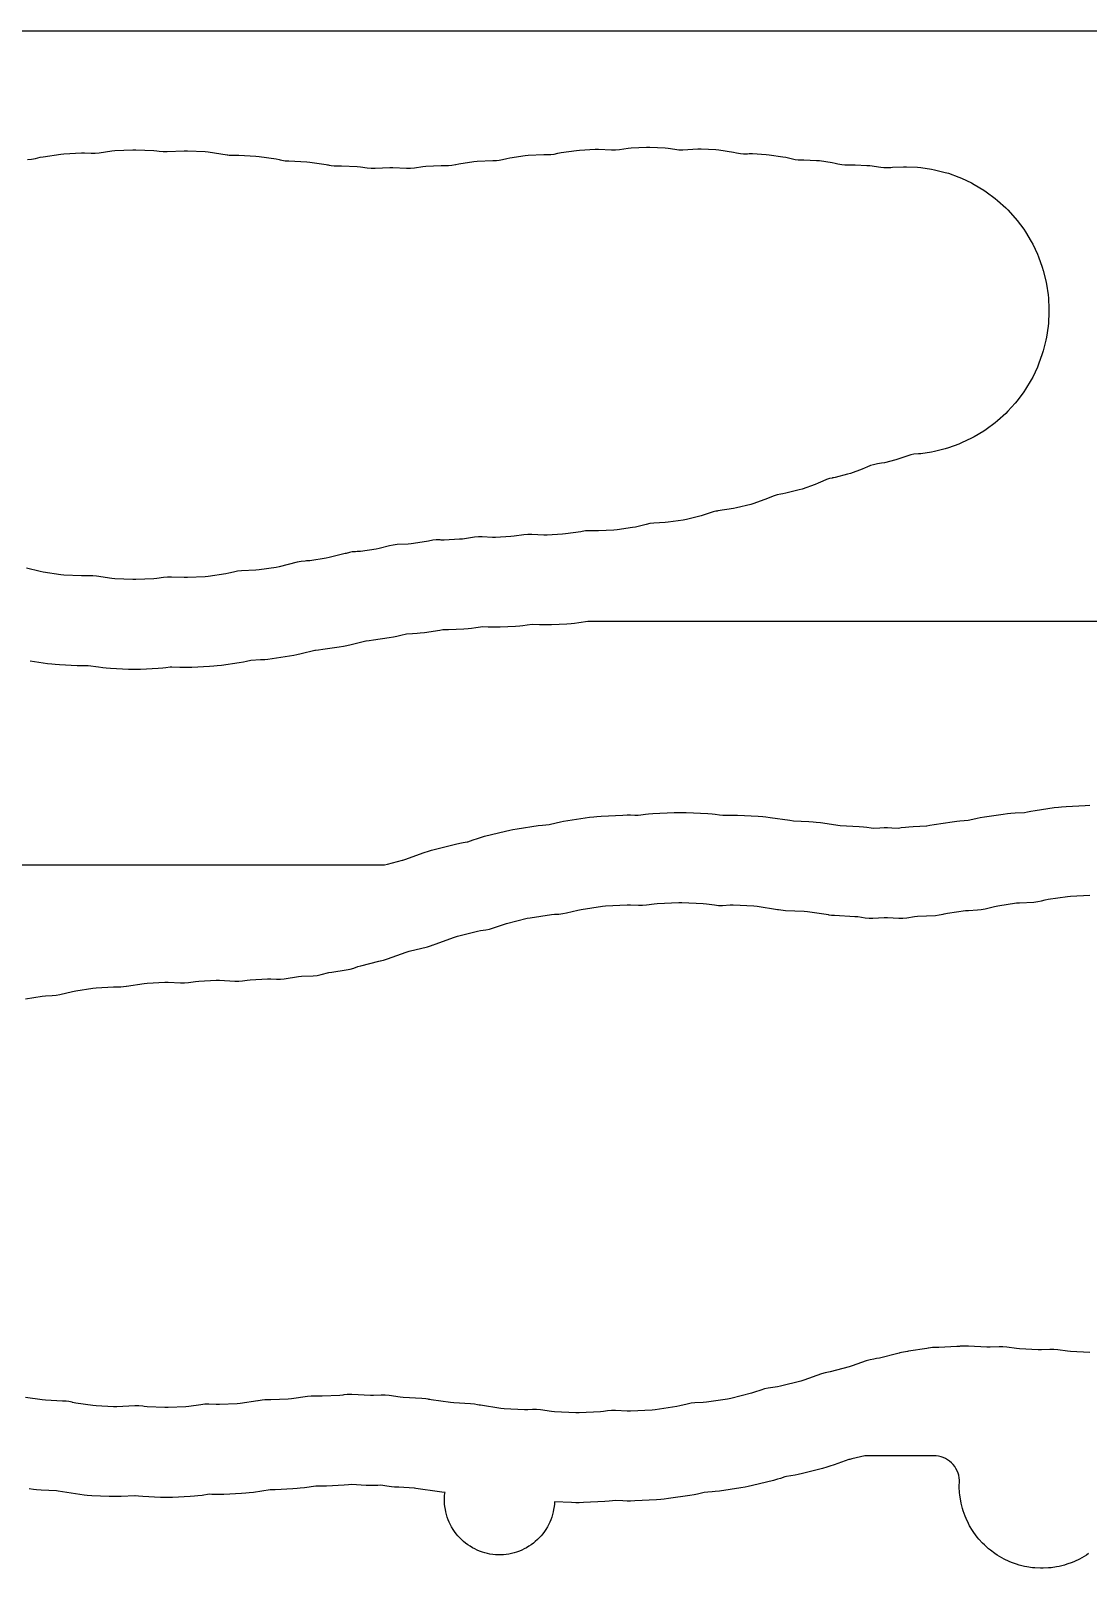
# Model space of a CAD drawing. Extents: x 425531 to 428300, y 1577248 to 1578701.
# Drawn here: x 427529.3 to 427693.9, y 1577247.7 to 1577487.1 of the extents above; entities that cross this region are included whole.
import ezdxf

# ---------------------------------------------------------------- set-up
doc = ezdxf.new("R2010")
doc.units = 21
doc.layers.add('L-GOLF-FWY', color=7, linetype='Continuous', true_color=0x6a9e35)
doc.layers.add('L-GOLF-ROUGH', color=7, linetype='Continuous', true_color=0x4f7d2c)

msp = doc.modelspace()

# ---------------------------------------------------------------- linework, layer by layer
at = {"layer": 'L-GOLF-FWY'}
for points, elevation in [([(427528.78, 1577467.03), (427529.39, 1577467.09), (427529.99, 1577467.21), (427530.73, 1577467.4), (427531.21, 1577467.49), (427533.93, 1577467.9), (427534.42, 1577467.94), (427537.15, 1577468.08), (427537.65, 1577468.08), (427538.67, 1577468.03), (427539.28, 1577468.03), (427539.89, 1577468.09), (427541.88, 1577468.38), (427542.36, 1577468.43), (427545.15, 1577468.57), (427545.65, 1577468.57), (427548.44, 1577468.43), (427548.92, 1577468.38), (427549.26, 1577468.33), (427549.87, 1577468.27), (427550.48, 1577468.27), (427553.15, 1577468.4), (427553.65, 1577468.4), (427556.41, 1577468.27), (427556.9, 1577468.22), (427559.86, 1577467.78), (427559.93, 1577467.77), (427560.17, 1577467.73), (427560.58, 1577467.7), (427561.09, 1577467.71), (427561.15, 1577467.71), (427561.65, 1577467.71), (427564.33, 1577467.58), (427564.82, 1577467.53), (427567.48, 1577467.14), (427567.96, 1577467.04), (427568.12, 1577467), (427568.88, 1577466.86), (427569.44, 1577466.83), (427572.23, 1577466.68), (427572.7, 1577466.63), (427575.25, 1577466.26), (427575.49, 1577466.21), (427575.55, 1577466.2), (427575.73, 1577466.17), (427576.04, 1577466.11), (427576.52, 1577466.07), (427577.14, 1577466.07), (427577.15, 1577466.07), (427577.65, 1577466.07), (427580.11, 1577465.95), (427580.59, 1577465.9), (427581.65, 1577465.74), (427582.26, 1577465.68), (427582.87, 1577465.68), (427585.15, 1577465.79), (427585.65, 1577465.79), (427587.79, 1577465.69), (427588.41, 1577465.69), (427589.02, 1577465.75), (427590.3, 1577465.94), (427590.79, 1577465.99), (427593.15, 1577466.1), (427593.65, 1577466.1), (427593.71, 1577466.1), (427594.32, 1577466.1), (427594.81, 1577466.15), (427595.41, 1577466.27), (427595.44, 1577466.27), (427595.92, 1577466.37), (427598.28, 1577466.72), (427598.77, 1577466.77), (427601.19, 1577466.89), (427601.23, 1577466.89), (427601.8, 1577466.91), (427602.21, 1577466.96), (427602.71, 1577467.06), (427603.38, 1577467.23), (427603.86, 1577467.33), (427606.25, 1577467.68), (427606.74, 1577467.73), (427609.15, 1577467.85), (427609.52, 1577467.85), (427609.52, 1577467.85), (427610.26, 1577467.85), (427610.74, 1577467.9), (427611.35, 1577468.02), (427611.36, 1577468.02), (427611.84, 1577468.12), (427614.24, 1577468.47), (427614.73, 1577468.52), (427617.15, 1577468.64), (427617.65, 1577468.64), (427619.7, 1577468.54), (427620.31, 1577468.54), (427620.92, 1577468.6), (427622.29, 1577468.8), (427622.77, 1577468.85), (427625.15, 1577468.96), (427625.65, 1577468.96), (427628.03, 1577468.85), (427628.52, 1577468.8), (427629.55, 1577468.64), (427630.16, 1577468.58), (427630.78, 1577468.58), (427633.15, 1577468.7), (427633.65, 1577468.7), (427635.93, 1577468.59), (427636.41, 1577468.54), (427638.67, 1577468.21), (427639.15, 1577468.11), (427639.16, 1577468.11), (427639.76, 1577467.99), (427640.25, 1577467.94), (427640.86, 1577467.94), (427641.15, 1577467.96), (427641.65, 1577467.96), (427643.78, 1577467.85), (427644.26, 1577467.8), (427646.37, 1577467.49), (427646.85, 1577467.39), (427647.67, 1577467.19), (427648.27, 1577467.07), (427648.76, 1577467.02), (427649.15, 1577467.02), (427649.25, 1577467.02), (427649.49, 1577467.02), (427649.65, 1577467.01), (427651.61, 1577466.92), (427652.09, 1577466.87), (427654.04, 1577466.58), (427654.52, 1577466.48), (427654.95, 1577466.38), (427655.55, 1577466.26), (427656.03, 1577466.21), (427656.65, 1577466.21), (427657.15, 1577466.23), (427657.65, 1577466.23), (427659.45, 1577466.14), (427659.94, 1577466.1), (427661.61, 1577465.85), (427662.12, 1577465.79), (427662.54, 1577465.78), (427663.05, 1577465.82), (427663.2, 1577465.83), (427663.46, 1577465.85), (427665.15, 1577465.93), (427665.65, 1577465.93), (427667.35, 1577465.85), (427667.84, 1577465.8), (427669.53, 1577465.55), (427670.01, 1577465.45), (427671.67, 1577465.04), (427672.14, 1577464.9), (427673.75, 1577464.32), (427674.2, 1577464.13), (427675.75, 1577463.4), (427676.18, 1577463.17), (427677.65, 1577462.29), (427678.05, 1577462.02), (427679.43, 1577461), (427679.81, 1577460.69), (427681.07, 1577459.54), (427681.42, 1577459.2), (427682.57, 1577457.93), (427682.88, 1577457.55), (427683.9, 1577456.18), (427684.17, 1577455.77), (427685.05, 1577454.3), (427685.28, 1577453.87), (427686.01, 1577452.32), (427686.2, 1577451.87), (427686.77, 1577450.26), (427686.92, 1577449.79), (427687.33, 1577448.13), (427687.43, 1577447.65), (427687.68, 1577445.96), (427687.73, 1577445.47), (427687.81, 1577443.77), (427687.81, 1577443.28), (427687.73, 1577441.57), (427687.68, 1577441.08), (427687.43, 1577439.39), (427687.33, 1577438.91), (427686.92, 1577437.25), (427686.77, 1577436.78), (427686.2, 1577435.17), (427686.01, 1577434.72), (427685.28, 1577433.17), (427685.05, 1577432.74), (427684.17, 1577431.28), (427683.9, 1577430.87), (427682.88, 1577429.49), (427682.57, 1577429.12), (427681.42, 1577427.85), (427681.07, 1577427.5), (427679.81, 1577426.35), (427679.43, 1577426.04), (427678.05, 1577425.02), (427677.65, 1577424.75), (427676.18, 1577423.87), (427675.75, 1577423.64), (427674.2, 1577422.91), (427673.75, 1577422.72), (427672.14, 1577422.15), (427671.67, 1577422.01), (427670.01, 1577421.59), (427669.53, 1577421.49), (427667.84, 1577421.24), (427667.49, 1577421.21), (427667.49, 1577421.21), (427666.76, 1577421.14), (427666.28, 1577421.04), (427665.69, 1577420.86), (427664.44, 1577420.41), (427663.97, 1577420.27), (427662.22, 1577419.83), (427661.73, 1577419.74), (427661.1, 1577419.64), (427660.5, 1577419.52), (427660.03, 1577419.38), (427659.47, 1577419.15), (427659.19, 1577419.02), (427658.74, 1577418.83), (427656.89, 1577418.17), (427656.42, 1577418.03), (427654.52, 1577417.55), (427654.28, 1577417.49), (427654.1, 1577417.46), (427654.04, 1577417.44), (427653.62, 1577417.36), (427653.15, 1577417.22), (427652.58, 1577416.98), (427651.85, 1577416.64), (427651.4, 1577416.45), (427649.39, 1577415.73), (427648.92, 1577415.59), (427646.85, 1577415.07), (427646.37, 1577414.98), (427646.07, 1577414.93), (427645.47, 1577414.81), (427645, 1577414.67), (427644.32, 1577414.39), (427644.32, 1577414.39), (427643.99, 1577414.25), (427641.84, 1577413.48), (427641.37, 1577413.34), (427639.15, 1577412.78), (427638.67, 1577412.69), (427636.23, 1577412.33), (427636.13, 1577412.31), (427635.92, 1577412.28), (427635.52, 1577412.19), (427635.04, 1577412.04), (427634.14, 1577411.71), (427633.67, 1577411.57), (427631.35, 1577410.99), (427630.87, 1577410.9), (427628.51, 1577410.55), (427628.03, 1577410.5), (427626.29, 1577410.41), (427625.68, 1577410.35), (427625.08, 1577410.23), (427623.44, 1577409.82), (427622.96, 1577409.73), (427620.56, 1577409.37), (427620.07, 1577409.32), (427617.65, 1577409.2), (427617.15, 1577409.2), (427616.58, 1577409.23), (427616.07, 1577409.24), (427615.66, 1577409.21), (427615.11, 1577409.12), (427614.94, 1577409.09), (427612.55, 1577408.74), (427612.06, 1577408.69), (427609.65, 1577408.57), (427609.15, 1577408.57), (427607.27, 1577408.66), (427606.66, 1577408.66), (427606.05, 1577408.6), (427604.52, 1577408.38), (427604.03, 1577408.33), (427601.65, 1577408.21), (427601.15, 1577408.21), (427599.57, 1577408.29), (427598.96, 1577408.29), (427598.35, 1577408.23), (427596.5, 1577407.95), (427596.01, 1577407.91), (427593.65, 1577407.79), (427593.15, 1577407.79), (427592.99, 1577407.8), (427592.38, 1577407.8), (427591.89, 1577407.75), (427591.17, 1577407.61), (427591.17, 1577407.61), (427590.89, 1577407.55), (427588.52, 1577407.2), (427588.04, 1577407.16), (427586.33, 1577407.07), (427585.72, 1577407.01), (427585.12, 1577406.89), (427583.51, 1577406.49), (427583.03, 1577406.39), (427580.59, 1577406.03), (427580.11, 1577405.99), (427579.83, 1577405.97), (427579.32, 1577405.93), (427578.92, 1577405.86), (427578.38, 1577405.71), (427578.22, 1577405.67), (427575.73, 1577405.05), (427575.25, 1577404.95), (427572.7, 1577404.57), (427572.21, 1577404.53), (427571.97, 1577404.51), (427571.35, 1577404.45), (427570.75, 1577404.33), (427567.96, 1577403.63), (427567.47, 1577403.53), (427564.82, 1577403.14), (427564.33, 1577403.09), (427562.06, 1577402.98), (427561.45, 1577402.92), (427560.85, 1577402.8), (427560.12, 1577402.62), (427559.64, 1577402.52), (427556.9, 1577402.12), (427556.41, 1577402.07), (427553.65, 1577401.93), (427553.15, 1577401.93), (427551.16, 1577402.03), (427550.54, 1577402.03), (427549.93, 1577401.97), (427548.92, 1577401.82), (427548.44, 1577401.77), (427545.65, 1577401.63), (427545.15, 1577401.63), (427542.36, 1577401.77), (427541.88, 1577401.82), (427539.52, 1577402.17), (427538.91, 1577402.23), (427538.3, 1577402.23), (427537.65, 1577402.2), (427537.15, 1577402.2), (427534.42, 1577402.33), (427533.93, 1577402.38), (427531.21, 1577402.78), (427530.73, 1577402.88), (427528.61, 1577403.41)], 74.32), ([(427528.47, 1577336.36), (427531.06, 1577336.74), (427531.55, 1577336.79), (427532.6, 1577336.84), (427533.21, 1577336.9), (427533.81, 1577337.02), (427535.78, 1577337.51), (427536.26, 1577337.61), (427538.95, 1577338.01), (427539.44, 1577338.05), (427542.15, 1577338.19), (427542.35, 1577338.19), (427543.29, 1577338.2), (427544.11, 1577338.32), (427544.18, 1577338.33), (427546.91, 1577338.73), (427547.4, 1577338.78), (427550.15, 1577338.92), (427550.65, 1577338.92), (427552.58, 1577338.82), (427553.19, 1577338.82), (427553.8, 1577338.88), (427554.92, 1577339.05), (427555.41, 1577339.09), (427558.15, 1577339.23), (427558.65, 1577339.23), (427561.03, 1577339.11), (427561.64, 1577339.11), (427562.24, 1577339.17), (427562.95, 1577339.27), (427563.43, 1577339.32), (427566.15, 1577339.45), (427566.65, 1577339.45), (427567.52, 1577339.41), (427568.13, 1577339.41), (427568.74, 1577339.47), (427570.94, 1577339.8), (427571.43, 1577339.85), (427573.25, 1577339.94), (427573.86, 1577340), (427574.46, 1577340.12), (427575.67, 1577340.42), (427576.15, 1577340.51), (427578.39, 1577340.85), (427578.99, 1577340.97), (427579.58, 1577341.14), (427580.18, 1577341.36), (427580.65, 1577341.5), (427583.45, 1577342.2), (427583.69, 1577342.26), (427583.72, 1577342.26), (427583.93, 1577342.31), (427584.2, 1577342.37), (427584.79, 1577342.55), (427587.72, 1577343.6), (427588.19, 1577343.74), (427591.06, 1577344.46), (427591.51, 1577344.59), (427591.94, 1577344.75), (427592, 1577344.77), (427592.22, 1577344.86), (427595.24, 1577345.94), (427595.71, 1577346.08), (427598.82, 1577346.86), (427599.3, 1577346.96), (427600.12, 1577347.08), (427600.72, 1577347.2), (427601.31, 1577347.38), (427602.87, 1577347.93), (427603.34, 1577348.08), (427606.57, 1577348.88), (427607.05, 1577348.98), (427610.34, 1577349.47), (427610.83, 1577349.52), (427611.48, 1577349.55), (427612.09, 1577349.61), (427612.69, 1577349.73), (427614.47, 1577350.17), (427614.95, 1577350.27), (427618.29, 1577350.77), (427618.78, 1577350.81), (427622.15, 1577350.98), (427622.65, 1577350.98), (427623.91, 1577350.92), (427624.52, 1577350.92), (427625.13, 1577350.98), (427626.33, 1577351.15), (427626.82, 1577351.2), (427630.15, 1577351.37), (427630.65, 1577351.37), (427633.98, 1577351.2), (427634.47, 1577351.15), (427635.75, 1577350.96), (427636.36, 1577350.9), (427636.97, 1577350.9), (427638.15, 1577350.96), (427638.65, 1577350.96), (427641.87, 1577350.8), (427642.36, 1577350.76), (427645.55, 1577350.28), (427645.68, 1577350.26), (427646.81, 1577350.12), (427649.71, 1577349.98), (427650.2, 1577349.93), (427653.47, 1577349.45), (427653.48, 1577349.44), (427653.95, 1577349.37), (427654.4, 1577349.35), (427657.57, 1577349.19), (427658.06, 1577349.15), (427659.18, 1577348.98), (427659.79, 1577348.92), (427660.4, 1577348.92), (427662.15, 1577349.01), (427662.65, 1577349.01), (427664.45, 1577348.92), (427665.06, 1577348.92), (427665.67, 1577348.98), (427666.86, 1577349.15), (427667.35, 1577349.2), (427670.12, 1577349.34), (427670.73, 1577349.4), (427671.33, 1577349.52), (427671.51, 1577349.56), (427671.99, 1577349.66), (427674.81, 1577350.08), (427675.3, 1577350.12), (427676.66, 1577350.19), (427677.27, 1577350.25), (427677.88, 1577350.37), (427679.35, 1577350.74), (427679.83, 1577350.84), (427682.74, 1577351.27), (427683.22, 1577351.31), (427685.44, 1577351.42), (427686.05, 1577351.48), (427686.65, 1577351.6), (427687.21, 1577351.74), (427687.7, 1577351.84), (427690.67, 1577352.28), (427691.15, 1577352.33), (427694.15, 1577352.48)], 68.98), ([(427694.15, 1577281.28), (427691.15, 1577281.42), (427690.67, 1577281.47), (427689.18, 1577281.69), (427688.57, 1577281.75), (427687.96, 1577281.75), (427686.65, 1577281.69), (427686.15, 1577281.69), (427683.22, 1577281.83), (427682.74, 1577281.88), (427681.25, 1577282.1), (427680.64, 1577282.16), (427680.03, 1577282.16), (427678.65, 1577282.09), (427678.15, 1577282.09), (427675.3, 1577282.23), (427675.26, 1577282.23), (427674.63, 1577282.27), (427674.22, 1577282.26), (427673.98, 1577282.24), (427673.88, 1577282.22), (427673.63, 1577282.2), (427673.45, 1577282.19), (427670.65, 1577282.05), (427670.4, 1577282.05), (427670.29, 1577282.05), (427669.68, 1577282.02), (427669.07, 1577281.93), (427669.01, 1577281.92), (427668.77, 1577281.87), (427665.96, 1577281.46), (427665.78, 1577281.43), (427665.14, 1577281.34), (427664.55, 1577281.19), (427664.51, 1577281.18), (427664.27, 1577281.12), (427661.43, 1577280.4), (427660.95, 1577280.31), (427660.56, 1577280.25), (427659.96, 1577280.13), (427659.37, 1577279.95), (427657.17, 1577279.17), (427656.7, 1577279.02), (427653.72, 1577278.28), (427653.48, 1577278.22), (427653.46, 1577278.22), (427653.24, 1577278.16), (427652.98, 1577278.11), (427652.39, 1577277.93), (427649.62, 1577276.94), (427649.16, 1577276.8), (427646.03, 1577276.02), (427645.55, 1577275.92), (427644.11, 1577275.71), (427643.51, 1577275.59), (427642.92, 1577275.41), (427641.96, 1577275.07), (427641.49, 1577274.93), (427638.25, 1577274.11), (427637.77, 1577274.02), (427634.47, 1577273.53), (427633.98, 1577273.48), (427632.69, 1577273.42), (427632.08, 1577273.36), (427631.48, 1577273.24), (427630.33, 1577272.95), (427629.85, 1577272.85), (427626.51, 1577272.36), (427626.02, 1577272.31), (427622.65, 1577272.14), (427622.15, 1577272.14), (427620.3, 1577272.23), (427619.69, 1577272.23), (427619.08, 1577272.17), (427618.46, 1577272.08), (427617.97, 1577272.03), (427614.65, 1577271.87), (427614.15, 1577271.87), (427610.83, 1577272.03), (427610.34, 1577272.08), (427608.61, 1577272.34), (427608, 1577272.4), (427607.39, 1577272.4), (427606.65, 1577272.36), (427606.15, 1577272.36), (427602.96, 1577272.52), (427602.47, 1577272.57), (427599.3, 1577273.04), (427599.06, 1577273.08), (427598.83, 1577273.12), (427598.82, 1577273.13), (427598.35, 1577273.22), (427597.74, 1577273.28), (427595.12, 1577273.41), (427594.63, 1577273.46), (427591.62, 1577273.9), (427591.38, 1577273.94), (427591.27, 1577273.96), (427591.14, 1577273.99), (427590.79, 1577274.05), (427590.18, 1577274.11), (427587.27, 1577274.26), (427586.78, 1577274.3), (427585.05, 1577274.56), (427584.44, 1577274.62), (427583.83, 1577274.62), (427582.65, 1577274.56), (427582.15, 1577274.56), (427579.25, 1577274.71), (427579.1, 1577274.71), (427578.93, 1577274.72), (427578.52, 1577274.71), (427578.02, 1577274.65), (427577.86, 1577274.63), (427577.37, 1577274.58), (427574.65, 1577274.45), (427574.15, 1577274.45), (427573.55, 1577274.48), (427572.94, 1577274.48), (427572.33, 1577274.42), (427569.86, 1577274.05), (427569.37, 1577274), (427566.65, 1577273.87), (427566.31, 1577273.87), (427566.31, 1577273.87), (427565.7, 1577273.87), (427565.29, 1577273.84), (427564.69, 1577273.75), (427564.61, 1577273.73), (427561.88, 1577273.33), (427561.39, 1577273.28), (427558.65, 1577273.15), (427558.15, 1577273.15), (427556.98, 1577273.2), (427556.36, 1577273.2), (427555.75, 1577273.14), (427553.89, 1577272.87), (427553.4, 1577272.82), (427550.65, 1577272.68), (427550.15, 1577272.68), (427547.4, 1577272.82), (427546.91, 1577272.87), (427546.69, 1577272.9), (427546.08, 1577272.96), (427545.47, 1577272.96), (427542.65, 1577272.82), (427542.15, 1577272.82), (427539.44, 1577272.95), (427538.95, 1577273), (427536.26, 1577273.4), (427535.78, 1577273.5), (427535.7, 1577273.52), (427535.2, 1577273.62), (427534.79, 1577273.67), (427534.26, 1577273.69), (427534.22, 1577273.69), (427531.55, 1577273.83), (427531.06, 1577273.87), (427528.47, 1577274.26)], 68.98)]:
    msp.add_lwpolyline(points, dxfattribs=dict(at, elevation=elevation))
at = {"layer": 'L-GOLF-ROUGH'}
for points, elevation in [([(427431.81, 1577487.1), (427839.4, 1577487.1)], 72.92), ([(427701.88, 1577395.1), (427616.03, 1577395.1), (427614.6, 1577394.89), (427613.92, 1577394.8), (427613.43, 1577394.76), (427612.75, 1577394.71), (427610.33, 1577394.59), (427609.65, 1577394.57), (427609.15, 1577394.57), (427608.47, 1577394.59), (427607.35, 1577394.64), (427606.57, 1577394.53), (427605.89, 1577394.44), (427605.4, 1577394.4), (427604.72, 1577394.35), (427602.33, 1577394.23), (427601.65, 1577394.21), (427601.15, 1577394.21), (427600.47, 1577394.23), (427599.65, 1577394.27), (427598.56, 1577394.11), (427597.87, 1577394.02), (427597.39, 1577393.97), (427596.7, 1577393.92), (427594.33, 1577393.81), (427593.64, 1577393.79), (427593.45, 1577393.79), (427593.43, 1577393.79), (427592.94, 1577393.71), (427590.58, 1577393.35), (427589.9, 1577393.27), (427589.41, 1577393.22), (427588.72, 1577393.17), (427587.78, 1577393.13), (427586.91, 1577392.91), (427586.24, 1577392.76), (427585.76, 1577392.66), (427585.09, 1577392.55), (427582.65, 1577392.18), (427581.97, 1577392.1), (427581.48, 1577392.05), (427581.46, 1577392.05), (427579.13, 1577391.47), (427578.46, 1577391.32), (427577.98, 1577391.22), (427577.3, 1577391.1), (427574.76, 1577390.73), (427574.07, 1577390.64), (427573.59, 1577390.59), (427573.49, 1577390.59), (427571.38, 1577390.05), (427570.7, 1577389.9), (427570.21, 1577389.8), (427569.53, 1577389.69), (427566.87, 1577389.29), (427566.19, 1577389.21), (427565.7, 1577389.16), (427565.02, 1577389.11), (427563.51, 1577389.03), (427562.86, 1577388.89), (427562.37, 1577388.79), (427561.7, 1577388.67), (427558.96, 1577388.27), (427558.27, 1577388.18), (427557.79, 1577388.14), (427557.1, 1577388.08), (427554.33, 1577387.95), (427553.65, 1577387.93), (427553.15, 1577387.93), (427552.47, 1577387.95), (427551.23, 1577388.01), (427550.98, 1577387.97), (427550.3, 1577387.89), (427549.81, 1577387.84), (427549.12, 1577387.79), (427546.33, 1577387.65), (427545.65, 1577387.63), (427545.15, 1577387.63), (427544.47, 1577387.65), (427541.68, 1577387.79), (427540.99, 1577387.84), (427540.5, 1577387.89), (427539.82, 1577387.97), (427538.21, 1577388.21), (427537.65, 1577388.2), (427537.15, 1577388.2), (427536.47, 1577388.21), (427533.73, 1577388.35), (427533.04, 1577388.4), (427532.55, 1577388.45), (427531.87, 1577388.53), (427529.16, 1577388.93)], 72.92), ([(427503.91, 1577357.2), (427584.36, 1577357.2), (427584.79, 1577357.32), (427587.17, 1577357.92), (427587.19, 1577357.92), (427587.51, 1577358.04), (427590.52, 1577359.12), (427591.18, 1577359.34), (427591.65, 1577359.48), (427592.31, 1577359.66), (427595.42, 1577360.44), (427596.09, 1577360.59), (427596.57, 1577360.69), (427597.24, 1577360.8), (427597.31, 1577360.81), (427598.16, 1577361.12), (427598.81, 1577361.33), (427599.28, 1577361.47), (427599.94, 1577361.66), (427603.17, 1577362.47), (427603.84, 1577362.62), (427604.32, 1577362.71), (427605, 1577362.83), (427608.29, 1577363.32), (427608.97, 1577363.4), (427609.46, 1577363.45), (427610.01, 1577363.49), (427611.07, 1577363.75), (427611.74, 1577363.91), (427612.22, 1577364), (427612.9, 1577364.12), (427616.24, 1577364.61), (427616.92, 1577364.7), (427617.41, 1577364.75), (427618.09, 1577364.8), (427621.47, 1577364.96), (427622.15, 1577364.98), (427622.65, 1577364.98), (427623.33, 1577364.96), (427623.84, 1577364.94), (427624.28, 1577365), (427624.96, 1577365.09), (427625.45, 1577365.14), (427626.13, 1577365.19), (427629.47, 1577365.35), (427630.15, 1577365.37), (427630.65, 1577365.37), (427631.33, 1577365.35), (427634.67, 1577365.19), (427635.35, 1577365.14), (427635.84, 1577365.09), (427636.52, 1577365), (427637.05, 1577364.93), (427637.47, 1577364.95), (427638.15, 1577364.96), (427638.65, 1577364.96), (427639.33, 1577364.95), (427642.55, 1577364.79), (427643.24, 1577364.74), (427643.73, 1577364.69), (427644.41, 1577364.6), (427647.47, 1577364.15), (427648.05, 1577364.08), (427650.4, 1577363.96), (427651.09, 1577363.91), (427651.57, 1577363.86), (427652.26, 1577363.78), (427655.32, 1577363.32), (427658.27, 1577363.18), (427658.95, 1577363.13), (427659.43, 1577363.08), (427660.11, 1577362.99), (427660.48, 1577362.94), (427661.47, 1577362.99), (427662.15, 1577363.01), (427662.65, 1577363.01), (427663.33, 1577362.99), (427664.38, 1577362.94), (427664.8, 1577363), (427665.49, 1577363.09), (427665.97, 1577363.13), (427666.66, 1577363.18), (427668.76, 1577363.29), (427668.78, 1577363.29), (427669.26, 1577363.39), (427669.94, 1577363.51), (427672.76, 1577363.92), (427673.44, 1577364.01), (427673.93, 1577364.06), (427674.62, 1577364.11), (427675.21, 1577364.14), (427675.95, 1577364.32), (427676.62, 1577364.47), (427677.1, 1577364.57), (427677.78, 1577364.68), (427680.68, 1577365.11), (427681.36, 1577365.2), (427681.85, 1577365.25), (427682.54, 1577365.3), (427684.01, 1577365.37), (427684.48, 1577365.48), (427684.96, 1577365.57), (427685.64, 1577365.69), (427688.61, 1577366.13), (427689.29, 1577366.21), (427689.78, 1577366.26), (427690.47, 1577366.31), (427693.47, 1577366.46), (427694.15, 1577366.48)], 67.48), ([(427693.98, 1577249.94), (427693.65, 1577249.72), (427692.91, 1577249.28), (427692.56, 1577249.09), (427691.78, 1577248.72), (427691.41, 1577248.57), (427690.6, 1577248.28), (427690.22, 1577248.16), (427689.38, 1577247.95), (427689, 1577247.88), (427688.14, 1577247.75), (427687.75, 1577247.71), (427686.88, 1577247.67), (427686.49, 1577247.67), (427685.62, 1577247.71), (427685.23, 1577247.75), (427684.37, 1577247.88), (427683.99, 1577247.95), (427683.15, 1577248.16), (427682.77, 1577248.28), (427681.96, 1577248.57), (427681.59, 1577248.72), (427680.81, 1577249.09), (427680.46, 1577249.28), (427679.72, 1577249.72), (427679.39, 1577249.94), (427678.7, 1577250.46), (427678.39, 1577250.71), (427677.75, 1577251.29), (427677.47, 1577251.57), (427676.89, 1577252.21), (427676.64, 1577252.51), (427676.12, 1577253.21), (427675.91, 1577253.54), (427675.46, 1577254.28), (427675.28, 1577254.63), (427674.9, 1577255.41), (427674.75, 1577255.77), (427674.46, 1577256.59), (427674.35, 1577256.96), (427674.14, 1577257.81), (427674.06, 1577258.19), (427673.93, 1577259.05), (427673.9, 1577259.44), (427673.85, 1577260.31), (427673.85, 1577260.7), (427673.86, 1577260.91), (427673.86, 1577261.38), (427673.83, 1577261.76), (427673.76, 1577262.14), (427673.65, 1577262.5), (427673.51, 1577262.86), (427673.33, 1577263.19), (427673.13, 1577263.51), (427672.89, 1577263.81), (427672.63, 1577264.09), (427672.34, 1577264.34), (427672.03, 1577264.56), (427671.7, 1577264.75), (427671.36, 1577264.91), (427671, 1577265.03), (427670.63, 1577265.12), (427670.25, 1577265.18), (427669.78, 1577265.2), (427659.14, 1577265.2), (427657.12, 1577264.7), (427656.79, 1577264.62), (427656.69, 1577264.59), (427656.63, 1577264.58), (427654.34, 1577263.76), (427653.69, 1577263.55), (427653.22, 1577263.4), (427652.56, 1577263.22), (427649.43, 1577262.44), (427648.76, 1577262.29), (427648.28, 1577262.19), (427647.6, 1577262.07), (427646.92, 1577261.97), (427646.68, 1577261.89), (427646.03, 1577261.67), (427645.56, 1577261.53), (427644.9, 1577261.34), (427641.66, 1577260.53), (427640.99, 1577260.38), (427640.5, 1577260.29), (427639.83, 1577260.17), (427636.52, 1577259.68), (427635.84, 1577259.6), (427635.35, 1577259.55), (427634.67, 1577259.5), (427634.14, 1577259.47), (427633.73, 1577259.37), (427633.06, 1577259.22), (427632.58, 1577259.12), (427631.9, 1577259), (427628.56, 1577258.51), (427627.88, 1577258.42), (427627.39, 1577258.38), (427626.71, 1577258.33), (427623.33, 1577258.16), (427622.65, 1577258.14), (427622.15, 1577258.14), (427621.47, 1577258.16), (427620.36, 1577258.21), (427619.83, 1577258.15), (427619.34, 1577258.1), (427618.66, 1577258.05), (427615.33, 1577257.89), (427614.65, 1577257.87), (427614.15, 1577257.87), (427613.47, 1577257.89), (427610.8, 1577258.02), (427610.79, 1577257.67), (427610.75, 1577257.28), (427610.68, 1577256.84), (427610.6, 1577256.45), (427610.5, 1577256.02), (427610.38, 1577255.64), (427610.23, 1577255.22), (427610.08, 1577254.86), (427609.89, 1577254.45), (427609.7, 1577254.11), (427609.47, 1577253.72), (427609.26, 1577253.4), (427608.99, 1577253.04), (427608.74, 1577252.73), (427608.44, 1577252.4), (427608.16, 1577252.12), (427607.83, 1577251.82), (427607.53, 1577251.57), (427607.17, 1577251.31), (427606.84, 1577251.09), (427606.46, 1577250.86), (427606.11, 1577250.67), (427605.71, 1577250.48), (427605.34, 1577250.33), (427604.92, 1577250.18), (427604.55, 1577250.07), (427604.11, 1577249.96), (427603.73, 1577249.88), (427603.28, 1577249.82), (427602.89, 1577249.78), (427602.45, 1577249.75), (427602.05, 1577249.75), (427601.61, 1577249.78), (427601.21, 1577249.82), (427600.77, 1577249.88), (427600.39, 1577249.96), (427599.95, 1577250.07), (427599.58, 1577250.18), (427599.16, 1577250.33), (427598.79, 1577250.48), (427598.39, 1577250.67), (427598.04, 1577250.86), (427597.66, 1577251.09), (427597.33, 1577251.31), (427596.97, 1577251.57), (427596.67, 1577251.82), (427596.34, 1577252.12), (427596.06, 1577252.4), (427595.76, 1577252.73), (427595.51, 1577253.04), (427595.24, 1577253.4), (427595.02, 1577253.72), (427594.79, 1577254.11), (427594.61, 1577254.45), (427594.42, 1577254.86), (427594.27, 1577255.22), (427594.12, 1577255.64), (427594, 1577256.02), (427593.89, 1577256.45), (427593.82, 1577256.84), (427593.75, 1577257.28), (427593.71, 1577257.67), (427593.69, 1577258.12), (427593.69, 1577258.51), (427593.71, 1577258.96), (427593.75, 1577259.35), (427593.77, 1577259.47), (427593.75, 1577259.48), (427593.26, 1577259.52), (427592.57, 1577259.61), (427589.57, 1577260.05), (427589.23, 1577260.11), (427589.01, 1577260.15), (427588.94, 1577260.16), (427586.59, 1577260.27), (427585.9, 1577260.32), (427585.41, 1577260.37), (427584.73, 1577260.46), (427583.75, 1577260.6), (427583.33, 1577260.58), (427582.65, 1577260.56), (427582.15, 1577260.56), (427581.47, 1577260.58), (427579.19, 1577260.69), (427578.74, 1577260.65), (427578.05, 1577260.6), (427575.33, 1577260.46), (427574.64, 1577260.45), (427574.15, 1577260.45), (427573.65, 1577260.46), (427571.91, 1577260.2), (427571.23, 1577260.12), (427570.74, 1577260.07), (427570.06, 1577260.02), (427567.33, 1577259.89), (427566.64, 1577259.87), (427566.56, 1577259.87), (427563.94, 1577259.48), (427563.25, 1577259.4), (427562.77, 1577259.35), (427562.08, 1577259.3), (427559.33, 1577259.16), (427558.65, 1577259.15), (427558.15, 1577259.15), (427557.47, 1577259.16), (427557.05, 1577259.18), (427555.94, 1577259.02), (427555.26, 1577258.93), (427554.77, 1577258.89), (427554.09, 1577258.84), (427551.33, 1577258.7), (427550.65, 1577258.68), (427550.15, 1577258.68), (427549.47, 1577258.7), (427546.71, 1577258.84), (427546.03, 1577258.89), (427545.54, 1577258.93), (427545.47, 1577258.94), (427543.33, 1577258.84), (427542.65, 1577258.82), (427542.15, 1577258.82), (427541.47, 1577258.84), (427538.75, 1577258.97), (427538.07, 1577259.02), (427537.58, 1577259.07), (427536.9, 1577259.15), (427534.21, 1577259.55), (427533.53, 1577259.67), (427533.25, 1577259.73), (427530.86, 1577259.84), (427530.17, 1577259.89), (427529.69, 1577259.94), (427529, 1577260.03)], 67.48)]:
    msp.add_lwpolyline(points, dxfattribs=dict(at, elevation=elevation))

doc.saveas('drawing.dxf')
